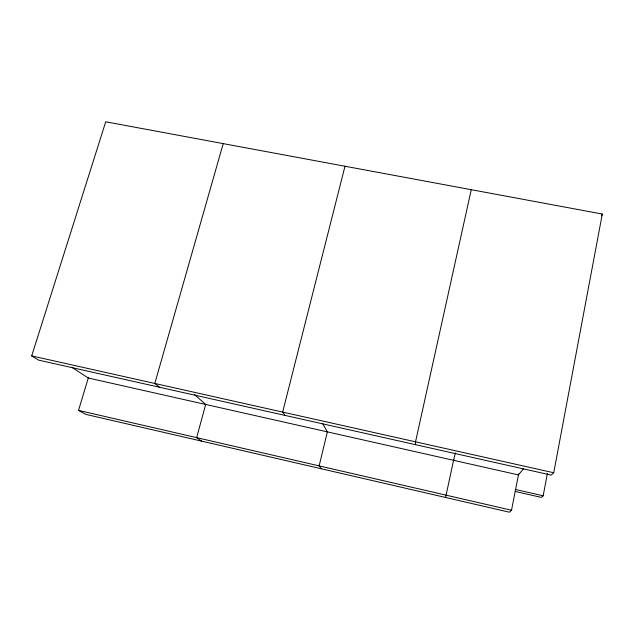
<?xml version="1.0" encoding="UTF-8"?>
<svg xmlns="http://www.w3.org/2000/svg" width="634" height="634" viewBox="0 0 634 634"><rect width="100%" height="100%" fill="white"/><g stroke="black" fill="none" stroke-linecap="round" stroke-linejoin="round"><path stroke-width="0.95" d="M553.736 472.766L602.3 214.038L105.719 121.791L31.7 355.896L38.555 360.12L551.192 475.096L553.736 472.766L31.7 355.896M515.188 491.445L541.214 497.373L543.179 495.788L547.396 473.471M88.395 377.61L78.521 410.396L85.962 414.422L509.395 512.209L511.519 510.243L518.66 473.764M453.714 459.579L445.591 497.476M471.26 189.693L415.532 441.827L415.611 444.688M327.437 431.572L319.132 465.879L321.406 468.795M453.564 460.308L455.41 452.922M344.983 166.235L282.653 412.076L285.165 415.429M205.646 404.579L196.659 437.642L201.604 441.129M223.216 143.617L154.799 383.459L159.57 387.263M601.484 215.742L602.3 214.038M523.399 468.875L518.43 474.921L88.277 378.007L71.769 367.205M515.244 489.432L543.179 495.788M78.521 410.396L511.519 510.243M194.376 394.403L205.685 404.46M322.579 423.433L327.366 431.873"/></g></svg>
